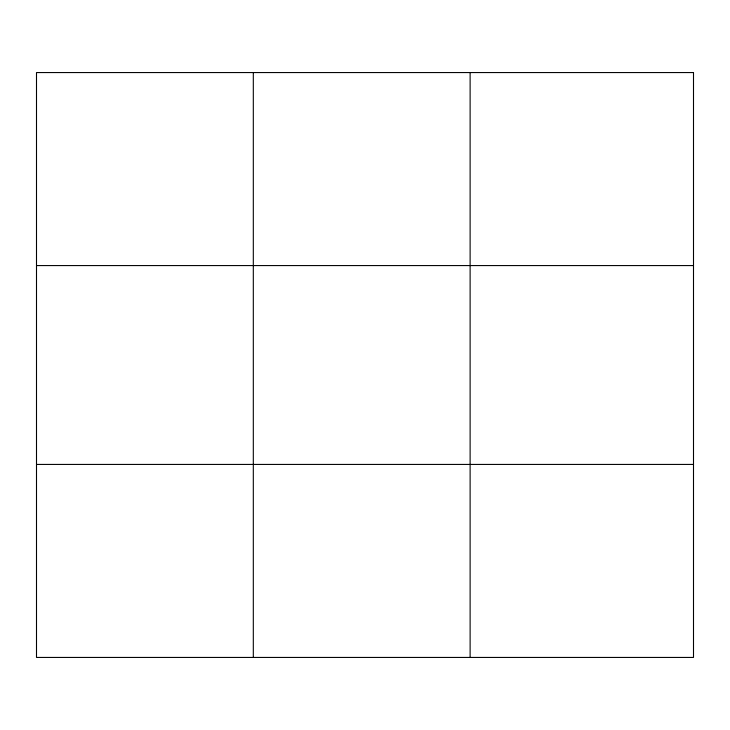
<?xml version="1.0" encoding="UTF-8"?>
<svg xmlns="http://www.w3.org/2000/svg" width="730" height="730" viewBox="0 0 730 730"><rect width="100%" height="100%" fill="white"/><g stroke="black" fill="none" stroke-linecap="round" stroke-linejoin="round"><path stroke-width="1.09" d="M253.31 72.562L253.31 657.438M470.12 72.562L470.12 657.438M36.5 265.574L693.5 265.574M36.5 464.426L693.5 464.426M693.5 72.562L693.5 657.438L36.5 657.438L36.5 72.562L693.5 72.562"/></g></svg>
